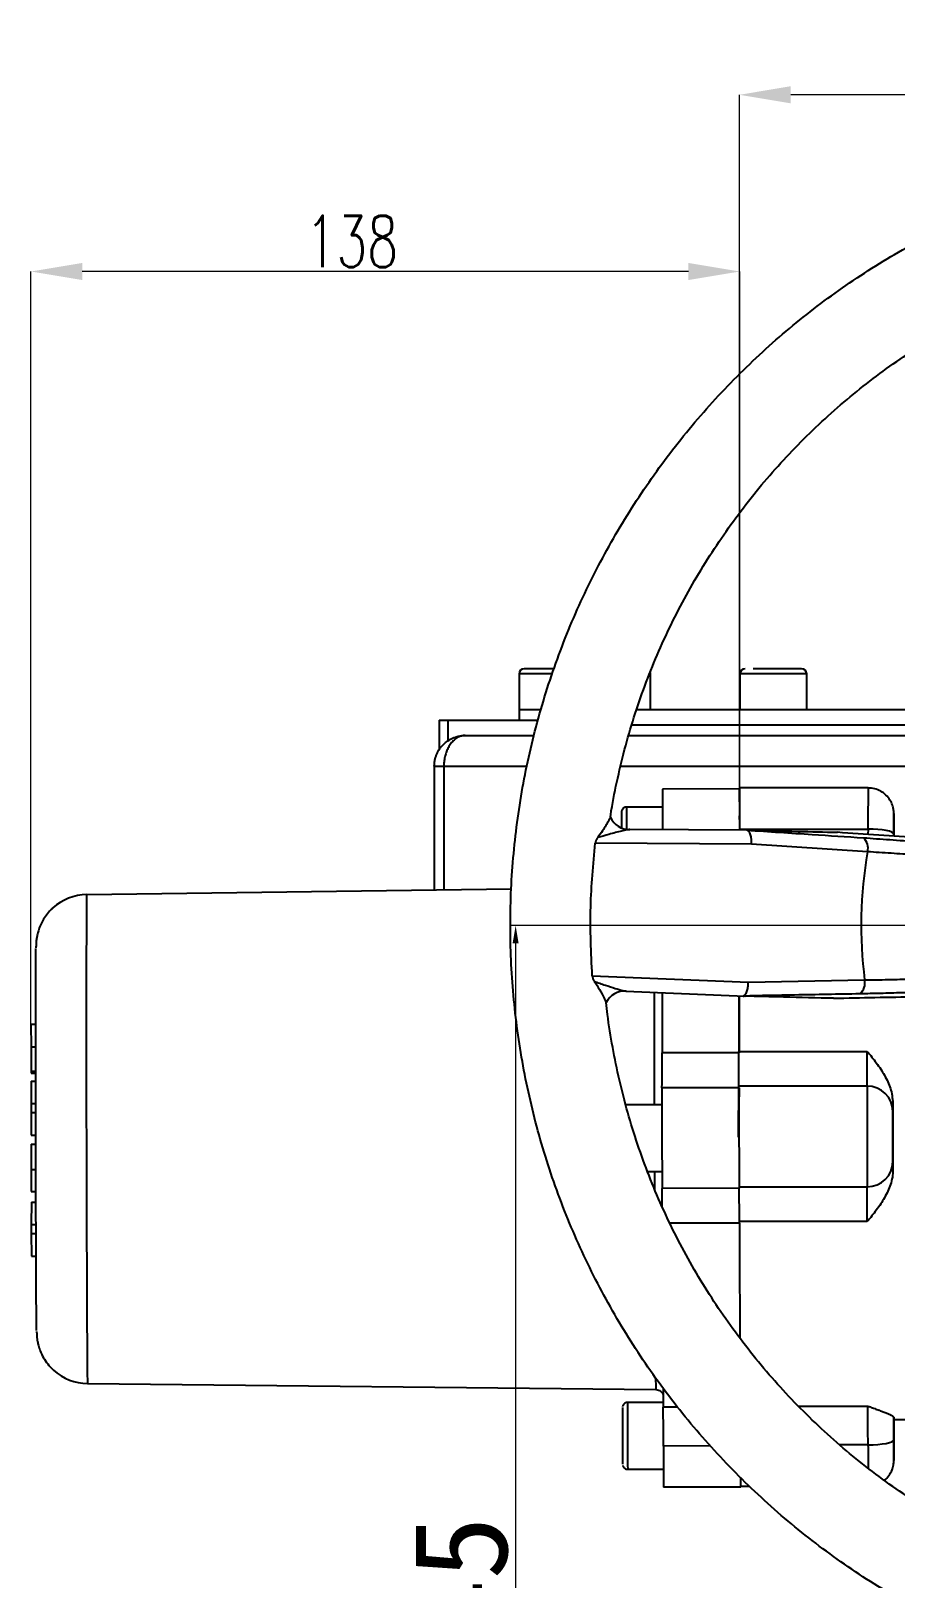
# Model space of a CAD drawing. Header units: millimetres. Extents: x 2320 to 4000, y 933 to 2121.
# Drawn here: x 2620.1 to 2788.3, y 1146.5 to 1447.9 of the extents above; entities that cross this region are included whole.
import ezdxf

# ---------------------------------------------------------------- set-up
doc = ezdxf.new("R2010")
doc.units = ezdxf.units.MM
doc.layers.add('标注', color=3, linetype='Continuous', lineweight=13)
doc.styles.add('SLDTEXTSTYLE1', font='txt.shx', dxfattribs={"width": 0.7, "bigfont": 'gbcbig.shx'})
doc.styles.get("Standard").update_dxf_attribs({"font": 'arial.ttf'})
doc.dimstyles.new('AM_ISO', dxfattribs={"dimtxt": 3.5, "dimasz": 3.5, "dimexe": 1, "dimexo": 1, "dimgap": 1.5, "dimtad": 1, "dimdsep": 46, "dimtxsty": 'Standard', "dimcen": 0, "dimclrd": 256, "dimclre": 256, "dimclrt": 2, "dimadec": 0, "dimazin": 2, "dimtp": 0.1, "dimtm": 0.1, "dimtfac": 0.71, "dimtdec": 3, "dimtmove": 0, "dimatfit": 3, "dimfxl": 0, "dimlwd": -1, "dimlwe": -1, "dimarcsym": 0})
doc.dimstyles.new('SLDDIMSTYLE12$0', dxfattribs={"dimtxt": 12, "dimasz": 10, "dimexe": 0, "dimexo": 0.0625, "dimgap": 0.875, "dimtad": 1, "dimdec": 1, "dimlfac": 1.8, "dimrnd": 1e-09, "dimzin": 12, "dimdsep": 46, "dimtxsty": 'SLDTEXTSTYLE1', "dimcen": 0.09, "dimdle": 8.16, "dimclrd": 3, "dimclre": 3, "dimadec": 0, "dimazin": 3, "dimtfac": 1, "dimtdec": 1, "dimtofl": 0, "dimtmove": 0, "dimatfit": 3, "dimfxl": 0, "dimfrac": 2, "dimtolj": 1, "dimlwd": 5, "dimlwe": 5, "dimarcsym": 0})

# ---------------------------------------------------------------- blocks, each defined once
blk = doc.blocks.new('*D60')
at = {"layer": 'Defpoints', "color": 0, "transparency": 16777216}
for p in [(2758.03, 1435.43), (2758.03, 1299.72), (2864.06, 1275.01)]:
    blk.add_point(p, dxfattribs=at)
at = {"layer": '标注', "color": 3, "linetype": 'Continuous', "lineweight": 5, "transparency": 16777216}
for p, q in [((2758.03, 1299.79), (2758.03, 1435.43)), ((2854.06, 1435.43), (2768.03, 1435.43))]:
    blk.add_line(p, q, dxfattribs=at)
at = {"layer": '标注', "color": 3, "lineweight": 5, "transparency": 16777216}
blk.add_line((2864.06, 1275.08), (2864.06, 1435.43), dxfattribs=at)
at = {"layer": '标注', "color": 3, "transparency": 16777216}
for points in [[(2768.03, 1437.1), (2768.03, 1433.76), (2758.03, 1435.43)], [(2854.06, 1437.1), (2854.06, 1433.76), (2864.06, 1435.43)]]:
    blk.add_solid(points, dxfattribs=at)
at = {"layer": '标注', "color": 0, "transparency": 16777216, "insert": (2811.04, 1441.31), "char_height": 10, "attachment_point": 5, "style": 'SLDTEXTSTYLE1'}
blk.add_mtext('\\A1;106', dxfattribs=at)
blk = doc.blocks.new('*D61')
at = {"layer": 'Defpoints', "color": 0, "transparency": 16777216}
for p in [(2620.1, 1401), (2758.09, 1300.38), (2620.1, 1254.36)]:
    blk.add_point(p, dxfattribs=at)
at = {"layer": '标注', "color": 3, "linetype": 'Continuous', "lineweight": 5, "transparency": 16777216}
for p, q in [((2620.1, 1254.43), (2620.1, 1401)), ((2748.09, 1401), (2630.1, 1401))]:
    blk.add_line(p, q, dxfattribs=at)
at = {"layer": '标注', "color": 3, "lineweight": 5, "transparency": 16777216}
blk.add_line((2758.09, 1300.44), (2758.09, 1401), dxfattribs=at)
at = {"layer": '标注', "color": 3, "transparency": 16777216}
for points in [[(2630.1, 1402.67), (2630.1, 1399.34), (2620.1, 1401)], [(2748.09, 1402.67), (2748.09, 1399.34), (2758.09, 1401)]]:
    blk.add_solid(points, dxfattribs=at)
at = {"layer": '标注', "color": 0, "transparency": 16777216, "insert": (2682.57, 1406.88), "char_height": 10, "attachment_point": 5, "style": 'SLDTEXTSTYLE1'}
blk.add_mtext('\\A1;138', dxfattribs=at)
blk = doc.blocks.new('*D54')
at = {"layer": 'Defpoints', "color": 0, "transparency": 16777216}
for p in [(2863.38, 1273.6), (2714.46, 1033.48), (2864.47, 1033.48)]:
    blk.add_point(p, dxfattribs=at)
at = {"layer": '标注', "linetype": 'ByBlock', "transparency": 16777216}
for p, q in [((2862.38, 1273.6), (2713.46, 1273.6)), ((2714.46, 1270.1), (2714.46, 1036.98)), ((2863.47, 1033.48), (2713.46, 1033.48))]:
    blk.add_line(p, q, dxfattribs=at)
at = {"layer": '标注', "transparency": 16777216}
for points in [[(2713.87, 1270.1), (2715.04, 1270.1), (2714.46, 1273.6)], [(2713.87, 1036.98), (2715.04, 1036.98), (2714.46, 1033.48)]]:
    blk.add_solid(points, dxfattribs=at)
at = {"layer": '标注', "color": 2, "transparency": 16777216, "insert": (2703.81, 1139.92), "char_height": 8, "attachment_point": 5, "rotation": 90}
blk.add_mtext('\\A1;{\\fSimSun|b0|i0|c134|p2;\\H2.28571x;245}', dxfattribs=at)

msp = doc.modelspace()

# ---------------------------------------------------------------- linework, layer by layer
at = {"color": 7, "linetype": 'Continuous', "lineweight": 25}
for p, q in [((2715.126, 1322.603), (2715.126, 1315.603)), ((2721.558, 1322.603), (2715.126, 1322.603)), ((2740.72, 1322.603), (2740.514, 1322.603)), ((2740.72, 1315.603), (2740.72, 1322.603)), ((2758.126, 1322.603), (2758.126, 1315.603)), ((2771.126, 1322.603), (2758.126, 1322.603)), ((2771.126, 1315.603), (2771.126, 1322.603)), ((2715.126, 1315.603), (2715.126, 1313.603)), ((2719.356, 1315.603), (2715.126, 1315.603)), ((2796.126, 1315.603), (2737.984, 1315.603)), ((2699.572, 1313.603), (2699.572, 1307.838)), ((2699.572, 1313.603), (2701.299, 1313.603)), ((2701.299, 1309.597), (2701.299, 1313.603)), ((2701.299, 1313.603), (2718.794, 1313.603)), ((2794.324, 1312.603), (2737.03, 1312.603)), ((2698.626, 1304.603), (2698.626, 1280.552)), ((2698.626, 1304.603), (2700.481, 1304.603)), ((2700.481, 1304.603), (2700.481, 1280.578)), ((2700.481, 1304.603), (2716.626, 1304.603)), ((2734.869, 1304.603), (2810.356, 1304.603)), ((2758.04, 1300.197), (2743.04, 1300.172)), ((2783.086, 1300.381), (2758.087, 1300.381)), ((2743.022, 1296.672), (2736.046, 1296.66)), ((2758.058, 1294.198), (2758.042, 1294.197)), ((2759.606, 1292.177), (2736.622, 1292.28)), ((2758.056, 1292.387), (2783.056, 1292.387)), ((2783.056, 1292.387), (2783.055, 1291.288)), ((2788.071, 1291), (2788.071, 1291.384)), ((2788.102, 1291.365), (2788.102, 1290.998)), ((2760.371, 1289.453), (2729.962, 1289.623)), ((2782.967, 1287.948), (2760.371, 1289.453)), ((2630.954, 1279.609), (2713.625, 1280.761)), ((2729.374, 1263.796), (2759.76, 1262.536)), ((2759.76, 1262.536), (2782.399, 1262.977)), ((2735.916, 1260.818), (2759.174, 1259.828)), ((2620.103, 1254.363), (2621.024, 1254.365)), ((2620.103, 1254.363), (2620.11, 1249.978)), ((2620.11, 1249.978), (2621.023, 1249.979)), ((2757.963, 1248.783), (2742.964, 1248.757)), ((2757.921, 1249.065), (2782.921, 1249.065)), ((2620.127, 1245.241), (2621.024, 1245.242)), ((2620.148, 1245.241), (2620.15, 1244.803)), ((2620.153, 1243.276), (2620.129, 1238.89)), ((2620.15, 1244.803), (2621.024, 1244.805)), ((2620.153, 1243.276), (2621.025, 1243.277)), ((2757.951, 1241.998), (2742.951, 1241.972)), ((2782.897, 1242.295), (2757.898, 1242.294)), ((2620.129, 1238.89), (2621.03, 1238.891)), ((2620.129, 1238.89), (2620.132, 1237.135)), ((2787.914, 1239.017), (2787.913, 1232.485)), ((2620.132, 1237.135), (2621.032, 1237.137)), ((2620.132, 1237.135), (2620.171, 1232.749)), ((2742.939, 1238.672), (2735.963, 1238.66)), ((2620.16, 1230.96), (2621.041, 1230.962)), ((2620.171, 1232.749), (2621.038, 1232.751)), ((2787.913, 1232.485), (2787.914, 1225.951)), ((2620.151, 1226.048), (2621.051, 1226.049)), ((2740.134, 1225.667), (2742.962, 1225.672)), ((2741.542, 1222.197), (2741.534, 1225.669)), ((2620.169, 1221.751), (2621.061, 1221.752)), ((2620.174, 1221.751), (2620.19, 1221.751)), ((2757.985, 1222.397), (2742.985, 1222.371)), ((2757.984, 1222.693), (2782.897, 1222.693)), ((2620.194, 1219.697), (2620.169, 1215.311)), ((2620.194, 1219.697), (2621.067, 1219.698)), ((2620.169, 1215.311), (2621.08, 1215.312)), ((2620.169, 1215.311), (2620.172, 1213.557)), ((2758.02, 1215.612), (2744.509, 1215.589)), ((2782.921, 1215.894), (2758.02, 1215.894)), ((2620.172, 1213.557), (2621.086, 1213.558)), ((2620.172, 1213.557), (2620.212, 1209.171)), ((2620.212, 1209.171), (2621.103, 1209.172)), ((2631.117, 1184.349), (2741.759, 1183.187)), ((2743.185, 1180.672), (2736.246, 1180.66)), ((2746.042, 1179.737), (2743.195, 1179.732)), ((2769.505, 1179.973), (2783.034, 1179.973)), ((2788.086, 1177.381), (2799.788, 1177.381)), ((2752.376, 1172.201), (2743.229, 1172.185)), ((2783.055, 1172.413), (2777.511, 1172.413)), ((2736.268, 1167.66), (2743.244, 1167.672)), ((2758.274, 1164.198), (2743.274, 1164.172)), ((2758.273, 1164.381), (2759.963, 1164.381))]:
    msp.add_line(p, q, dxfattribs=at)
at = {"color": 7, "linetype": 'Continuous', "lineweight": 25, "flags": 128}
for points in [[(2758.065, 1297.659), (2758.06, 1298.521), (2758.053, 1299.44), (2758.046, 1300.006), (2758.04, 1300.197), (2758.034, 1300.006), (2758.029, 1299.44), (2758.025, 1298.521), (2758.023, 1297.283), (2758.021, 1295.775), (2758.022, 1294.053), (2758.023, 1292.185)], [(2758.058, 1294.252), (2758.054, 1294.755), (2758.049, 1294.947)], [(2788.071, 1291.384), (2787.972, 1291.579), (2787.685, 1291.768), (2787.22, 1291.941), (2786.596, 1292.093), (2785.836, 1292.218), (2784.97, 1292.31), (2784.031, 1292.367), (2783.056, 1292.387)], [(2630.954, 1279.609), (2630.941, 1279.428), (2630.929, 1278.885), (2630.918, 1277.986), (2630.907, 1276.737), (2630.898, 1275.146), (2630.89, 1273.228), (2630.883, 1270.995), (2630.876, 1268.466), (2630.872, 1265.658), (2630.868, 1262.595), (2630.866, 1259.298), (2630.865, 1255.794), (2630.865, 1252.108), (2630.867, 1248.269), (2630.87, 1244.306), (2630.874, 1240.25), (2630.879, 1236.13), (2630.886, 1231.979), (2630.893, 1227.828), (2630.902, 1223.708), (2630.912, 1219.651), (2630.923, 1215.689), (2630.934, 1211.85), (2630.947, 1208.164), (2630.96, 1204.659), (2630.973, 1201.363), (2630.987, 1198.299), (2631.002, 1195.492), (2631.017, 1192.963), (2631.032, 1190.73), (2631.046, 1188.812), (2631.061, 1187.221), (2631.076, 1185.972), (2631.09, 1185.073), (2631.104, 1184.53), (2631.117, 1184.349)], [(2621.205, 1194.702), (2621.198, 1195.054), (2621.185, 1195.952), (2621.172, 1197.196), (2621.159, 1198.775), (2621.146, 1200.673), (2621.133, 1202.873), (2621.12, 1205.353), (2621.107, 1208.089), (2621.095, 1211.055), (2621.084, 1214.223), (2621.073, 1217.561), (2621.063, 1221.038), (2621.054, 1224.621), (2621.046, 1228.274), (2621.039, 1231.962), (2621.034, 1235.65), (2621.029, 1239.303), (2621.026, 1242.886), (2621.024, 1246.363), (2621.023, 1249.701), (2621.023, 1252.869), (2621.025, 1255.835), (2621.028, 1258.571), (2621.033, 1261.051), (2621.038, 1263.251), (2621.045, 1265.149), (2621.053, 1266.728), (2621.061, 1267.972), (2621.071, 1268.87), (2621.075, 1269.088)], [(2741.511, 1238.669), (2741.507, 1242.489), (2741.503, 1246.512), (2741.501, 1250.432), (2741.5, 1254.221), (2741.5, 1257.851), (2741.501, 1260.599)], [(2742.96, 1260.61), (2742.96, 1256.885), (2742.961, 1252.887), (2742.964, 1248.757)], [(2757.96, 1259.966), (2757.96, 1256.911), (2757.961, 1252.913), (2757.963, 1248.783)], [(2758.02, 1215.612), (2758.032, 1211.482), (2758.045, 1207.484), (2758.058, 1203.644), (2758.072, 1199.986), (2758.086, 1196.533), (2758.101, 1193.307), (2758.102, 1193.243)], [(2783.055, 1172.413), (2784.031, 1172.432), (2784.97, 1172.488), (2785.836, 1172.579), (2786.595, 1172.701), (2787.219, 1172.85), (2787.684, 1173.02), (2787.972, 1173.205), (2788.071, 1173.397)], [(2758.274, 1164.198), (2758.279, 1164.344), (2758.279, 1164.381)]]:
    msp.add_lwpolyline(points, dxfattribs=at)
at = {"color": 7, "linetype": 'Continuous', "lineweight": 25}
for centre, radius, start, end in [((2716.126, 1322.603), 1, 90, 180), ((2759.126, 1322.603), 1, 90, 180), ((2770.126, 1322.603), 1, 0, 90), ((2739.72, 1322.603), 1, 0, 20.81832), ((3424.766, 1294.715), 681.748, 179.541407, 180.21484), ((3278.519, 1294.474), 495.468, 179.31687, 180.24137), ((3078.351, 1293.554), 342.319, 179.48022, 180.20538), ((2736.668, 1296.433), 4.155, 204.77841, 270.46524), ((2973.684, 1293.386), 238.648, 179.45574, 180.18586), ((2934.524, 1293.01), 176.485, 179.37109, 180.2593), ((2780.345, 1288.672), 2.72, 344.5637, 47.64383), ((2865.089, 1273.591), 83.368, 170.08306, 187.31384), ((2631.093, 1269.61), 10, 90.79852, 132.25473), ((2779.727, 1262.374), 2.74, 309.96674, 12.71412), ((2735.765, 1256.667), 4.154, 86.93105, 152.63732), ((1937.106, 1246.798), 805.86, 359.656869, 0.13928), ((1983.431, 1248.488), 799.491, 359.556166, 0.041404), ((4340.021, 1234.917), 1597.086, 179.746893, 180.450094), ((4355.021, 1234.943), 1597.086, 179.746893, 180.450094), ((4378.303, 1232.489), 1595.435, 179.647867, 180.351794), ((2782.945, 1237.339), 4.955, 0.61381, 90.55402), ((2782.947, 1227.647), 4.954, 269.42507, 359.36347), ((2293.916, 1217.503), 449.096, 0.16305, 0.62114), ((1952.145, 1214.8), 805.876, 0.057709, 0.540114), ((1972.315, 1216.464), 810.606, 359.959742, 0.440332), ((2631.222, 1194.348), 10, 227.81934, 269.39847), ((2790.558, 1185.384), 48.848, 179.99723, 182.57737), ((3800.607, 1191.398), 1057.476, 180.43092, 180.632087), ((3439.891, 1175.365), 704.657, 179.650904, 180.545322), ((3492.327, 1175.456), 756.099, 179.605647, 180.590773), ((1601.814, 1170.77), 1141.417, 0.071036, 0.449897), ((1636.578, 1172.957), 1146.478, 359.972786, 0.35061), ((3330.184, 1171.445), 586.955, 179.927763, 180.709962), ((4992.78, 1173.54), 2209.725, 180.029241, 180.147541), ((2836.335, 1166.011), 78.083, 180.01402, 181.33075)]:
    msp.add_arc(centre, radius, start, end, dxfattribs=at)
for points, knots in [([(3016.601, 1270.179), (3016.62, 1271.43), (3016.674, 1274.987), (3016.518, 1280.852), (3016.033, 1287.757), (3015.23, 1294.633), (3014.115, 1301.465), (3012.689, 1308.239), (3010.956, 1314.941), (3008.918, 1321.557), (3006.581, 1328.073), (3003.949, 1334.476), (3001.027, 1340.752), (2997.822, 1346.887), (2994.34, 1352.871), (2990.589, 1358.689), (2986.577, 1364.33), (2982.311, 1369.782), (2977.801, 1375.033), (2973.055, 1380.074), (2968.085, 1384.892), (2962.9, 1389.479), (2957.511, 1393.824), (2951.93, 1397.919), (2946.167, 1401.755), (2940.235, 1405.324), (2934.147, 1408.618), (2927.915, 1411.632), (2921.551, 1414.357), (2915.07, 1416.79), (2908.485, 1418.924), (2901.809, 1420.755), (2895.056, 1422.28), (2888.241, 1423.495), (2881.378, 1424.398), (2874.48, 1424.987), (2867.563, 1425.26), (2860.641, 1425.218), (2853.728, 1424.86), (2846.838, 1424.186), (2839.986, 1423.199), (2833.186, 1421.9), (2826.453, 1420.292), (2819.8, 1418.379), (2813.242, 1416.164), (2806.791, 1413.652), (2800.462, 1410.848), (2794.267, 1407.758), (2788.219, 1404.389), (2782.332, 1400.748), (2776.617, 1396.841), (2771.086, 1392.678), (2765.751, 1388.267), (2760.623, 1383.617), (2755.712, 1378.737), (2751.029, 1373.639), (2746.584, 1368.333), (2742.385, 1362.829), (2738.442, 1357.139), (2734.763, 1351.275), (2731.355, 1345.249), (2728.225, 1339.074), (2725.381, 1332.763), (2722.828, 1326.329), (2720.571, 1319.784), (2718.614, 1313.144), (2716.963, 1306.421), (2715.621, 1299.63), (2714.59, 1292.784), (2713.872, 1285.899), (2713.469, 1278.988), (2713.382, 1272.066), (2713.611, 1265.147), (2714.155, 1258.246), (2715.014, 1251.377), (2716.186, 1244.554), (2717.667, 1237.792), (2719.455, 1231.105), (2721.547, 1224.506), (2723.938, 1218.009), (2726.623, 1211.628), (2729.596, 1205.377), (2732.851, 1199.267), (2736.382, 1193.313), (2740.181, 1187.526), (2744.24, 1181.918), (2748.55, 1176.501), (2753.103, 1171.287), (2757.89, 1166.286), (2762.9, 1161.508), (2768.122, 1156.964), (2773.546, 1152.663), (2779.161, 1148.615), (2784.955, 1144.826), (2790.916, 1141.306), (2797.031, 1138.062), (2803.288, 1135.1), (2809.674, 1132.427), (2816.175, 1130.047), (2822.777, 1127.967), (2829.468, 1126.191), (2836.233, 1124.722), (2843.058, 1123.562), (2849.928, 1122.716), (2856.83, 1122.184), (2863.75, 1121.967), (2870.671, 1122.067), (2877.582, 1122.482), (2884.465, 1123.212), (2891.309, 1124.256), (2898.098, 1125.61), (2904.818, 1127.273), (2911.454, 1129.241), (2917.995, 1131.51), (2924.425, 1134.075), (2930.731, 1136.931), (2936.9, 1140.071), (2942.919, 1143.49), (2948.777, 1147.18), (2954.459, 1151.133), (2959.956, 1155.341), (2965.255, 1159.796), (2970.344, 1164.488), (2975.215, 1169.408), (2979.856, 1174.544), (2984.257, 1179.887), (2988.411, 1185.426), (2992.307, 1191.148), (2995.938, 1197.042), (2999.296, 1203.095), (3002.375, 1209.296), (3005.167, 1215.63), (3007.668, 1222.085), (3009.871, 1228.648), (3011.772, 1235.304), (3013.368, 1242.04), (3014.655, 1248.842), (3015.63, 1255.696), (3016.278, 1262.466), (3016.529, 1267.3), (3016.592, 1269.832), (3016.601, 1270.179)], [0, 0, 0, 0, 0.00394, 0.0112049, 0.0184702, 0.0257355, 0.0330008, 0.0402662, 0.0475315, 0.0547968, 0.0620622, 0.0693275, 0.0765928, 0.0838581, 0.0911235, 0.0983888, 0.1056541, 0.1129194, 0.1201848, 0.1274501, 0.1347154, 0.1419807, 0.1492461, 0.1565114, 0.1637767, 0.171042, 0.1783074, 0.1855727, 0.192838, 0.2001033, 0.2073687, 0.214634, 0.2218993, 0.2291646, 0.2364299, 0.2436953, 0.2509606, 0.2582259, 0.2654913, 0.2727566, 0.2800219, 0.2872872, 0.2945526, 0.3018179, 0.3090832, 0.3163485, 0.3236139, 0.3308792, 0.3381445, 0.3454098, 0.3526752, 0.3599405, 0.3672058, 0.3744712, 0.3817365, 0.3890018, 0.3962671, 0.4035325, 0.4107978, 0.4180631, 0.4253284, 0.4325938, 0.4398591, 0.4471244, 0.4543898, 0.4616551, 0.4689204, 0.4761857, 0.4834511, 0.4907164, 0.4979817, 0.5052471, 0.5125124, 0.5197777, 0.527043, 0.5343084, 0.5415737, 0.548839, 0.5561043, 0.5633697, 0.570635, 0.5779003, 0.5851657, 0.592431, 0.5996963, 0.6069616, 0.614227, 0.6214923, 0.6287576, 0.6360229, 0.6432883, 0.6505536, 0.6578189, 0.6650842, 0.6723496, 0.6796149, 0.6868802, 0.6941455, 0.7014109, 0.7086762, 0.7159415, 0.7232068, 0.7304721, 0.7377375, 0.7450028, 0.7522681, 0.7595334, 0.7667988, 0.7740641, 0.7813294, 0.7885948, 0.7958601, 0.8031254, 0.8103907, 0.8176561, 0.8249214, 0.8321867, 0.839452, 0.8467174, 0.8539827, 0.861248, 0.8685133, 0.8757787, 0.883044, 0.8903093, 0.8975747, 0.90484, 0.9121053, 0.9193706, 0.926636, 0.9339013, 0.9411666, 0.948432, 0.9556973, 0.9629626, 0.9702279, 0.9774933, 0.9847586, 0.9920239, 0.9989071, 1, 1, 1, 1]), ([(2732.906, 1294.691), (2732.927, 1294.84), (2733.24, 1297.136), (2734.139, 1301.535), (2735.622, 1307.865), (2737.446, 1314.109), (2739.561, 1320.259), (2741.975, 1326.298), (2744.679, 1332.213), (2747.667, 1337.99), (2750.932, 1343.615), (2754.466, 1349.074), (2758.262, 1354.356), (2762.309, 1359.447), (2766.599, 1364.335), (2771.121, 1369.009), (2775.865, 1373.458), (2780.82, 1377.672), (2785.973, 1381.639), (2791.313, 1385.352), (2796.827, 1388.801), (2802.502, 1391.978), (2808.325, 1394.876), (2814.282, 1397.487), (2820.358, 1399.806), (2826.54, 1401.827), (2832.812, 1403.546), (2839.161, 1404.957), (2845.571, 1406.059), (2852.027, 1406.848), (2858.513, 1407.323), (2865.015, 1407.482), (2871.517, 1407.324), (2878.003, 1406.852), (2884.459, 1406.065), (2890.87, 1404.965), (2897.218, 1403.554), (2903.493, 1401.841), (2909.67, 1399.809), (2914.67, 1397.948), (2917.56, 1396.659), (2918.47, 1396.253)], [0, 0, 0, 0, 0.0018477, 0.0284935, 0.0551393, 0.0817852, 0.108431, 0.1350768, 0.1617227, 0.1883685, 0.2150143, 0.2416602, 0.268306, 0.2949518, 0.3215976, 0.3482435, 0.3748893, 0.4015351, 0.428181, 0.4548268, 0.4814726, 0.5081185, 0.5347643, 0.5614101, 0.588056, 0.6147018, 0.6413476, 0.6679935, 0.6946393, 0.7212852, 0.747931, 0.7745768, 0.8012227, 0.8278685, 0.8545144, 0.8811602, 0.9078061, 0.9344519, 0.9610978, 0.9877436, 1, 1, 1, 1]), ([(2721.903, 1323.603), (2721.07, 1323.603), (2720.235, 1323.603), (2718.463, 1323.603), (2717.612, 1323.603), (2716.424, 1323.603), (2716.114, 1323.603), (2716.126, 1323.603)], [0.30690743, 0.30690743, 0.30690743, 0.30690743, 0.5, 0.5, 0.75, 0.75, 1, 1, 1, 1]), ([(2770.12, 1323.603), (2770.122, 1323.603), (2770.16, 1323.603), (2770.019, 1323.603), (2769.591, 1323.603), (2768.56, 1323.603), (2767.072, 1323.603), (2765.691, 1323.603), (2764.562, 1323.603), (2763.439, 1323.603), (2762.053, 1323.603), (2761.228, 1323.603), (2760.692, 1323.603)], [0, 0, 0, 0, 0.0048252, 0.0921613, 0.1776825, 0.3365501, 0.4954177, 0.580939, 0.6682751, 0.7556112, 0.8411324, 1, 1, 1, 1]), ([(2698.626, 1304.603), (2698.627, 1304.686), (2698.629, 1304.852), (2698.645, 1305.102), (2698.671, 1305.352), (2698.708, 1305.603), (2698.755, 1305.853), (2698.814, 1306.103), (2698.884, 1306.351), (2698.965, 1306.598), (2699.057, 1306.842), (2699.16, 1307.083), (2699.274, 1307.321), (2699.4, 1307.556), (2699.537, 1307.785), (2699.684, 1308.01), (2699.843, 1308.229), (2700.012, 1308.442), (2700.191, 1308.649), (2700.575, 1309.05), (2701.251, 1309.611), (2702.028, 1310.032), (2702.603, 1310.255), (2702.918, 1310.359), (2703.279, 1310.455), (2703.686, 1310.534), (2704.141, 1310.592), (2704.459, 1310.6), (2704.626, 1310.603)], [0, 0, 0, 0, 0.0263321, 0.0528303, 0.079495, 0.1063264, 0.1333249, 0.1604907, 0.1878241, 0.2153254, 0.2429949, 0.2708328, 0.2988395, 0.3270151, 0.35536, 0.3838743, 0.4125585, 0.4414125, 0.4704369, 0.4996316, 0.6180965, 0.7485284, 0.779296, 0.8145218, 0.8542056, 0.8983469, 0.9469453, 1, 1, 1, 1]), ([(2704.626, 1310.603), (2704.568, 1310.602), (2704.455, 1310.6), (2704.289, 1310.585), (2704.131, 1310.562), (2703.98, 1310.531), (2703.836, 1310.494), (2703.7, 1310.452), (2703.571, 1310.406), (2703.45, 1310.356), (2703.336, 1310.305), (2703.23, 1310.252), (2703.132, 1310.198), (2702.807, 1310.009), (2702.3, 1309.611), (2701.793, 1309.004), (2701.465, 1308.489), (2701.257, 1308.103), (2701.073, 1307.699), (2700.913, 1307.279), (2700.779, 1306.846), (2700.669, 1306.405), (2700.585, 1305.957), (2700.525, 1305.506), (2700.488, 1305.054), (2700.484, 1304.753), (2700.481, 1304.603)], [0, 0, 0, 0, 0.0267212, 0.0523951, 0.0770216, 0.1006008, 0.1231326, 0.1446168, 0.1650535, 0.1844425, 0.2027839, 0.2200775, 0.2363234, 0.2515216, 0.3817785, 0.500432, 0.5527833, 0.6045985, 0.6558791, 0.7066262, 0.7568416, 0.8065267, 0.8556833, 0.9043131, 0.952418, 1, 1, 1, 1]), ([(2704.626, 1310.603), (2706.561, 1310.603), (2710.453, 1310.603), (2715.026, 1310.603), (2717.588, 1310.603), (2718.007, 1310.603)], [0, 0, 0, 0, 0.06233874, 0.12534973, 0.13758533, 0.13758533, 0.13758533, 0.13758533]), ([(2736.437, 1310.603), (2739.224, 1310.603), (2744.512, 1310.603), (2752.392, 1310.603), (2759.964, 1310.603), (2767.511, 1310.603), (2774.972, 1310.603), (2782.285, 1310.603), (2789.443, 1310.603), (2796.463, 1310.603), (2803.322, 1310.603), (2809.027, 1310.603), (2812.268, 1310.603), (2813.391, 1310.603)], [0.30869492, 0.30869492, 0.30869492, 0.30869492, 0.38323577, 0.44822403, 0.51301107, 0.57754598, 0.64118147, 0.70419338, 0.76653505, 0.82887277, 0.89188477, 0.95552412, 0.98955774, 0.98955774, 0.98955774, 0.98955774]), ([(2788.102, 1291.425), (2788.102, 1291.508), (2788.102, 1291.757), (2788.101, 1292.249), (2788.1, 1292.888), (2788.099, 1293.552), (2788.097, 1294.128), (2788.095, 1294.6), (2788.093, 1294.957), (2788.091, 1295.204), (2788.089, 1295.374), (2788.087, 1295.473), (2788.082, 1295.622), (2788.073, 1295.764), (2788.057, 1295.939), (2788.012, 1296.278), (2787.871, 1296.918), (2787.496, 1297.835), (2786.792, 1298.816), (2785.82, 1299.635), (2784.675, 1300.163), (2783.728, 1300.403), (2783.194, 1300.359), (2783.079, 1300.349)], [0, 0, 0, 0, 0.0175493, 0.0528076, 0.109718, 0.1654148, 0.2216424, 0.2759631, 0.3270339, 0.3734749, 0.4140768, 0.4489289, 0.46429, 0.4741076, 0.484813, 0.5033373, 0.546741, 0.6228746, 0.7106244, 0.7989533, 0.8873068, 0.9756623, 1, 1, 1, 1]), ([(2736.045, 1296.646), (2735.961, 1296.645), (2735.771, 1296.644), (2735.515, 1296.52), (2735.31, 1296.349), (2735.179, 1296.169), (2735.104, 1296.004), (2735.069, 1295.873), (2735.056, 1295.79), (2735.051, 1295.747), (2735.05, 1295.732), (2735.049, 1295.724)], [0, 0, 0, 0, 0.1569726, 0.35735, 0.5213956, 0.6601677, 0.7752942, 0.8642669, 0.9186317, 0.9555266, 1, 1, 1, 1]), ([(2732.896, 1294.692), (2732.883, 1294.662), (2732.847, 1294.585), (2732.405, 1293.69), (2731.585, 1292.33), (2730.762, 1291.169), (2730.445, 1290.721)], [0, 0, 0, 0, 0.11736166, 0.31035208, 0.73407588, 1, 1, 1, 1]), ([(2788.071, 1291.384), (2788.072, 1291.916), (2788.073, 1293.012), (2788.076, 1294.338), (2788.081, 1295.193), (2788.086, 1295.474), (2788.092, 1295.187), (2788.097, 1294.326), (2788.1, 1292.995), (2788.101, 1291.898), (2788.102, 1291.365)], [0, 0, 0, 0, 0.1212571, 0.25, 0.3787429, 0.5, 0.6212571, 0.75, 0.8787429, 1, 1, 1, 1]), ([(2730.432, 1290.704), (2730.336, 1290.56), (2730.165, 1290.305), (2730.009, 1289.918), (2729.973, 1289.695), (2729.962, 1289.623)], [0, 0, 0, 0, 0.4689434, 0.8283699, 1, 1, 1, 1]), ([(2736.702, 1292.279), (2736.496, 1292.264), (2736.049, 1292.232), (2734.678, 1291.901), (2732.799, 1291.389), (2731.165, 1290.926), (2730.437, 1290.719)], [0, 0, 0, 0, 0.1439199, 0.3134063, 0.6940338, 1, 1, 1, 1]), ([(2759.695, 1292.176), (2759.631, 1292.177), (2759.545, 1292.179), (2759.5, 1292.175), (2759.5, 1292.171), (2759.509, 1292.169), (2759.513, 1292.168)], [0, 0, 0, 0, 0.61962747, 0.82941185, 0.91750655, 1, 1, 1, 1]), ([(2760.371, 1289.453), (2760.373, 1289.488), (2760.378, 1289.587), (2760.385, 1289.917), (2760.355, 1290.536), (2760.224, 1291.191), (2760.041, 1291.652), (2759.827, 1292.012), (2759.637, 1292.106), (2759.513, 1292.168)], [0, 0, 0, 0, 0.0260683, 0.075332, 0.2510276, 0.500322, 0.6321635, 0.7609991, 1, 1, 1, 1]), ([(2759.513, 1292.168), (2763.743, 1291.89), (2771.297, 1291.394), (2778.853, 1290.899), (2782.178, 1290.682)], [0, 0, 0, 0, 0.56, 1, 1, 1, 1]), ([(2759.695, 1292.176), (2762.941, 1292.095), (2768.738, 1291.952), (2774.548, 1291.808), (2777.104, 1291.745)], [0, 0, 0, 0, 0.55999804, 1, 1, 1, 1]), ([(2804.594, 1289.883), (2800.786, 1290.14), (2791.618, 1290.758), (2782.459, 1291.381), (2777.104, 1291.745)], [0, 0, 0, 0, 0.4153517, 1, 1, 1, 1]), ([(2782.178, 1290.682), (2783.878, 1290.567), (2787.27, 1290.337), (2792.233, 1289.954), (2796.892, 1289.57), (2799.773, 1289.312), (2801.217, 1289.183)], [0, 0, 0, 0, 0.2800318, 0.5584059, 0.7786039, 1, 1, 1, 1]), ([(2729.374, 1263.796), (2729.161, 1268.274), (2728.75, 1276.898), (2729.568, 1285.492), (2729.962, 1289.623)], [0, 0, 0, 0, 0.5192474, 1, 1, 1, 1]), ([(2800.977, 1286.63), (2799.524, 1286.75), (2796.558, 1286.997), (2792.062, 1287.34), (2787.467, 1287.667), (2784.485, 1287.853), (2782.967, 1287.948)], [0, 0, 0, 0, 0.2354218, 0.4805713, 0.7354356, 1, 1, 1, 1]), ([(2624.383, 1276.993), (2624.246, 1276.877), (2623.767, 1276.471), (2623.101, 1275.656), (2622.405, 1274.614), (2621.892, 1273.578), (2621.537, 1272.61), (2621.318, 1271.771), (2621.199, 1271.105), (2621.142, 1270.635), (2621.114, 1270.315), (2621.099, 1270.067), (2621.089, 1269.837), (2621.082, 1269.598), (2621.078, 1269.385), (2621.076, 1269.264)], [0, 0, 0, 0, 0.0423496, 0.1477582, 0.2464023, 0.337503, 0.4196613, 0.489936, 0.5440222, 0.5861435, 0.6243131, 0.6713738, 0.7413235, 0.8536977, 1, 1, 1, 1]), ([(2729.374, 1263.796), (2729.398, 1263.648), (2729.454, 1263.291), (2729.649, 1262.921), (2729.786, 1262.709), (2729.825, 1262.648)], [0, 0, 0, 0, 0.3341922, 0.8094529, 1, 1, 1, 1]), ([(2782.399, 1262.977), (2783.921, 1263.001), (2786.908, 1263.048), (2791.512, 1263.161), (2796.019, 1263.297), (2798.993, 1263.409), (2800.45, 1263.463)], [0, 0, 0, 0, 0.2645653, 0.51943, 0.7645791, 1, 1, 1, 1]), ([(2729.695, 1262.713), (2730.45, 1262.459), (2731.886, 1261.976), (2733.78, 1261.362), (2735.204, 1260.915), (2735.781, 1260.842), (2735.987, 1260.816)], [0, 0, 0, 0, 0.3160651, 0.6017127, 0.8581739, 1, 1, 1, 1]), ([(2729.807, 1262.675), (2730.137, 1262.159), (2730.886, 1260.988), (2731.605, 1259.64), (2731.971, 1258.84), (2732.069, 1258.587), (2732.074, 1258.579), (2732.075, 1258.577)], [0, 0, 0, 0, 0.297295, 0.6739268, 0.8381962, 0.9577746, 1, 1, 1, 1]), ([(2758.779, 1259.856), (2758.905, 1259.912), (2759.099, 1260), (2759.33, 1260.351), (2759.534, 1260.805), (2759.694, 1261.454), (2759.752, 1262.072), (2759.76, 1262.403), (2759.76, 1262.502), (2759.76, 1262.536)], [0, 0, 0, 0, 0.2389974, 0.3678339, 0.4996781, 0.7489725, 0.9246803, 0.9739406, 1, 1, 1, 1]), ([(2781.487, 1260.275), (2777.247, 1260.197), (2769.677, 1260.058), (2762.109, 1259.918), (2758.779, 1259.856)], [0, 0, 0, 0, 0.56, 1, 1, 1, 1]), ([(2776.37, 1259.407), (2781.735, 1259.52), (2790.912, 1259.713), (2800.098, 1259.901), (2803.913, 1259.979)], [0, 0, 0, 0, 0.5846705, 1, 1, 1, 1]), ([(2800.574, 1260.893), (2798.732, 1260.813), (2795.061, 1260.654), (2790.026, 1260.483), (2785.487, 1260.355), (2782.823, 1260.301), (2781.487, 1260.275)], [0, 0, 0, 0, 0.2815396, 0.5608619, 0.7796518, 1, 1, 1, 1]), ([(2912.841, 1148.671), (2912.498, 1148.532), (2910.146, 1147.58), (2905.676, 1146.1), (2899.441, 1144.255), (2893.115, 1142.742), (2886.725, 1141.531), (2880.284, 1140.634), (2873.806, 1140.05), (2867.308, 1139.781), (2860.804, 1139.829), (2854.311, 1140.192), (2847.842, 1140.87), (2841.415, 1141.862), (2835.043, 1143.165), (2828.742, 1144.775), (2822.526, 1146.69), (2816.411, 1148.905), (2810.41, 1151.414), (2804.539, 1154.211), (2798.81, 1157.29), (2793.238, 1160.644), (2787.835, 1164.265), (2782.615, 1168.143), (2777.589, 1172.271), (2772.769, 1176.638), (2768.167, 1181.234), (2763.794, 1186.048), (2759.66, 1191.069), (2755.775, 1196.285), (2752.147, 1201.683), (2748.786, 1207.251), (2745.7, 1212.976), (2742.895, 1218.844), (2740.379, 1224.841), (2738.156, 1230.953), (2736.235, 1237.166), (2734.611, 1243.465), (2733.317, 1249.837), (2732.483, 1254.882), (2732.189, 1257.81), (2732.111, 1258.581)], [0, 0, 0, 0, 0.0045508, 0.0311973, 0.0578437, 0.0844902, 0.1111367, 0.1377831, 0.1644296, 0.1910761, 0.2177225, 0.244369, 0.2710155, 0.2976619, 0.3243084, 0.3509549, 0.3776013, 0.4042478, 0.4308943, 0.4575408, 0.4841872, 0.5108337, 0.5374802, 0.5641266, 0.5907731, 0.6174196, 0.6440661, 0.6707125, 0.697359, 0.7240055, 0.750652, 0.7772984, 0.8039449, 0.8305914, 0.8572378, 0.8838843, 0.9105308, 0.9371772, 0.9638237, 0.9904702, 1, 1, 1, 1]), ([(2757.937, 1259.882), (2757.934, 1258.343), (2757.928, 1254.89), (2757.924, 1251.143), (2757.921, 1249.065)], [0, 0, 0, 0, 0.4455921, 1, 1, 1, 1]), ([(2758.779, 1259.856), (2758.775, 1259.855), (2758.766, 1259.853), (2758.766, 1259.849), (2758.81, 1259.842), (2758.896, 1259.84), (2758.96, 1259.838)], [0, 0, 0, 0, 0.0824935, 0.1705882, 0.3803725, 1, 1, 1, 1]), ([(2776.37, 1259.407), (2773.117, 1259.487), (2767.308, 1259.631), (2761.511, 1259.775), (2758.96, 1259.838)], [0, 0, 0, 0, 0.5600022, 1, 1, 1, 1]), ([(2620.11, 1249.978), (2620.111, 1249.459), (2620.113, 1248.422), (2620.116, 1247.153), (2620.119, 1246.217), (2620.122, 1245.637), (2620.125, 1245.289), (2620.126, 1245.257), (2620.127, 1245.241)], [0, 0, 0, 0, 0.2503765, 0.5004055, 0.6255352, 0.7503101, 0.8750239, 1, 1, 1, 1]), ([(2782.921, 1249.065), (2783.217, 1248.697), (2783.809, 1247.961), (2784.695, 1246.811), (2785.518, 1245.647), (2786.287, 1244.42), (2786.929, 1243.177), (2787.663, 1241.404), (2787.813, 1239.981), (2787.914, 1239.017)], [0, 0, 0, 0, 0.1252298, 0.2504492, 0.3832483, 0.500781, 0.6306398, 0.7499876, 1, 1, 1, 1]), ([(2757.872, 1232.362), (2757.872, 1232.411), (2757.872, 1233.58), (2757.874, 1235.948), (2757.879, 1238.943), (2757.887, 1241.285), (2757.894, 1241.958), (2757.898, 1242.294)], [0, 0, 0, 0, 0.0108188, 0.2581141, 0.5054094, 0.7527047, 1, 1, 1, 1]), ([(2787.888, 1232.5), (2787.888, 1233.054), (2787.888, 1234.196), (2787.891, 1235.722), (2787.895, 1236.897), (2787.899, 1237.231), (2787.901, 1237.392)], [0, 0, 0, 0, 0.2425142, 0.5, 0.7574858, 1, 1, 1, 1]), ([(2620.16, 1230.96), (2620.158, 1230.94), (2620.155, 1230.9), (2620.151, 1230.461), (2620.148, 1229.466), (2620.148, 1227.889), (2620.15, 1226.662), (2620.151, 1226.048)], [0, 0, 0, 0, 0.1872508, 0.3741637, 0.5604995, 0.7798604, 1, 1, 1, 1]), ([(2787.901, 1227.592), (2787.899, 1227.756), (2787.895, 1228.093), (2787.891, 1229.273), (2787.888, 1230.802), (2787.888, 1231.945), (2787.888, 1232.5)], [0, 0, 0, 0, 0.2425142, 0.5, 0.7574858, 1, 1, 1, 1]), ([(2620.151, 1226.048), (2620.152, 1225.458), (2620.154, 1224.282), (2620.159, 1222.804), (2620.165, 1221.882), (2620.168, 1221.794), (2620.169, 1221.751)], [0, 0, 0, 0, 0.2808609, 0.5601449, 0.7799227, 1, 1, 1, 1]), ([(2787.914, 1225.951), (2787.89, 1225.484), (2787.838, 1224.517), (2787.468, 1223.137), (2786.934, 1221.787), (2786.286, 1220.544), (2785.518, 1219.316), (2784.694, 1218.151), (2783.809, 1216.999), (2783.217, 1216.262), (2782.921, 1215.894)], [0, 0, 0, 0, 0.12094049, 0.25060848, 0.36985279, 0.49961754, 0.61704719, 0.74975088, 0.87490074, 1, 1, 1, 1]), ([(2621.209, 1194.491), (2621.211, 1194.376), (2621.215, 1194.184), (2621.227, 1193.917), (2621.246, 1193.59), (2621.296, 1193.093), (2621.391, 1192.471), (2621.576, 1191.653), (2621.928, 1190.586), (2622.504, 1189.369), (2623.339, 1188.159), (2624.021, 1187.341), (2624.462, 1186.992), (2624.517, 1186.949)], [0, 0, 0, 0, 0.1593887, 0.2649235, 0.3428064, 0.3912257, 0.4460762, 0.516511, 0.608694, 0.7323916, 0.8572347, 0.9822754, 1, 1, 1, 1]), ([(2741.742, 1183.188), (2741.931, 1183.167), (2742.268, 1183.131), (2742.669, 1182.89), (2742.932, 1182.624), (2743.087, 1182.37), (2743.163, 1182.179), (2743.182, 1182.108), (2743.19, 1182.08)], [0, 0, 0, 0, 0.2677957, 0.4788404, 0.6556612, 0.8052158, 0.9239623, 1, 1, 1, 1]), ([(2736.243, 1180.644), (2736.167, 1180.645), (2735.984, 1180.647), (2735.73, 1180.53), (2735.52, 1180.361), (2735.386, 1180.18), (2735.307, 1180.015), (2735.281, 1179.915), (2735.27, 1179.872)], [0, 0, 0, 0, 0.1661863, 0.4041982, 0.5983506, 0.7625575, 0.8991004, 1, 1, 1, 1]), ([(2783.034, 1179.973), (2783.331, 1179.858), (2783.926, 1179.629), (2784.816, 1179.304), (2785.644, 1179), (2786.419, 1178.71), (2787.065, 1178.446), (2787.805, 1178.11), (2787.961, 1177.915), (2788.066, 1177.783)], [0, 0, 0, 0, 0.1252298, 0.2504492, 0.3832483, 0.500781, 0.6306398, 0.7499876, 1, 1, 1, 1]), ([(2788.066, 1177.783), (2788.072, 1177.521), (2788.079, 1177.256), (2788.086, 1177.385), (2788.086, 1177.387)], [0, 0, 0, 0, 0.9844806, 1, 1, 1, 1]), ([(2788.106, 1177.381), (2788.105, 1176.806), (2788.103, 1175.533), (2788.102, 1174.142), (2788.102, 1173.379)], [0, 0, 0, 0, 0.4513166, 1, 1, 1, 1]), ([(2786.247, 1165.51), (2786.252, 1165.513), (2786.612, 1165.739), (2787.154, 1166.422), (2787.744, 1167.437), (2787.989, 1168.312), (2788.061, 1168.85), (2788.079, 1169.097), (2788.088, 1169.293), (2788.088, 1169.393), (2788.092, 1169.618), (2788.094, 1169.987), (2788.097, 1170.563), (2788.099, 1171.27), (2788.1, 1171.98), (2788.101, 1172.674), (2788.102, 1173.185), (2788.102, 1173.494), (2788.102, 1173.554)], [0, 0, 0, 0, 0.00163734, 0.11570072, 0.22977388, 0.32090005, 0.36146512, 0.37687983, 0.39473073, 0.44836211, 0.51067497, 0.59362264, 0.68732112, 0.77779215, 0.85500173, 0.91566326, 0.98361154, 1, 1, 1, 1]), ([(2788.077, 1170.343), (2788.077, 1170.398), (2788.075, 1170.727), (2788.072, 1171.792), (2788.071, 1172.873), (2788.071, 1173.397)], [0, 0, 0, 0, 0.09445247, 0.5607838, 1, 1, 1, 1]), ([(2788.102, 1173.379), (2788.101, 1172.847), (2788.1, 1171.75), (2788.096, 1170.425), (2788.091, 1169.567), (2788.086, 1169.298), (2788.081, 1169.524), (2788.078, 1170.085), (2788.077, 1170.343)], [0, 0, 0, 0, 0.1674998, 0.3453401, 0.5231805, 0.6906803, 0.8581801, 1, 1, 1, 1]), ([(2735.309, 1168.381), (2735.315, 1168.36), (2735.343, 1168.248), (2735.43, 1168.095), (2735.527, 1167.988), (2735.56, 1167.952)], [0, 0, 0, 0, 0.1369638, 0.7134701, 1, 1, 1, 1]), ([(2735.56, 1167.952), (2735.642, 1167.886), (2735.815, 1167.745), (2736.076, 1167.653), (2736.232, 1167.67), (2736.269, 1167.674)], [0, 0, 0, 0, 0.4040847, 0.8568612, 1, 1, 1, 1])]:
    msp.add_open_spline(points, degree=3, knots=knots, dxfattribs=at)
for points in [[(2757.898, 1242.294), (2757.9, 1242.536), (2757.906, 1243.019), (2757.913, 1244.572), (2757.918, 1246.59), (2757.92, 1248.24), (2757.921, 1249.065)], [(2787.901, 1237.392), (2787.903, 1237.577), (2787.908, 1237.947), (2787.912, 1238.66), (2787.914, 1239.017)], [(2787.914, 1225.951), (2787.912, 1226.31), (2787.908, 1227.029), (2787.903, 1227.404), (2787.901, 1227.592)], [(2788.071, 1173.397), (2788.07, 1174.16), (2788.069, 1175.686), (2788.067, 1177.084), (2788.066, 1177.783)]]:
    msp.add_open_spline(points, degree=3, dxfattribs=at)

# ---------------------------------------------------------------- dimensions: what is measured, and where the dimension line sits
at = {"layer": '标注'}
dim = msp.add_linear_dim(base=(2758.032, 1435.432), p1=(2864.058, 1275.013), p2=(2758.032, 1299.723), text='106', dimstyle='SLDDIMSTYLE12$0', override={"dimtxt": 10, "dimtdec": 3, "dimtzin": 0}, dxfattribs=at)
dim.commit()
dim.dimension.update_dxf_attribs({"geometry": '*D60', "text_midpoint": (2811.045, 1441.307)})
dim = msp.add_linear_dim(base=(2620.103, 1401.004), p1=(2758.087, 1300.381), p2=(2620.103, 1254.363), text='138', dimstyle='SLDDIMSTYLE12$0', override={"dimtxt": 10, "dimtdec": 3, "dimtzin": 0}, dxfattribs=at)
dim.commit()
dim.dimension.update_dxf_attribs({"geometry": '*D61', "text_midpoint": (2682.573, 1401.004), "dimtype": 160})
dim = msp.add_linear_dim(base=(2714.457, 1033.478), p1=(2863.376, 1273.603), p2=(2864.475, 1033.478), angle=90, text='{\\fSimSun|b0|i0|c134|p2;\\H2.28571x;245}', dimstyle='AM_ISO', override={"dimtxt": 8, "dimtp": 0, "dimtm": 0, "dimtfac": 1, "dimtolj": 1, "dimtzin": 0}, dxfattribs=at)
dim.commit()
dim.dimension.update_dxf_attribs({"geometry": '*D54', "text_midpoint": (2714.457, 1139.924), "dimtype": 160})

doc.saveas('drawing.dxf')
